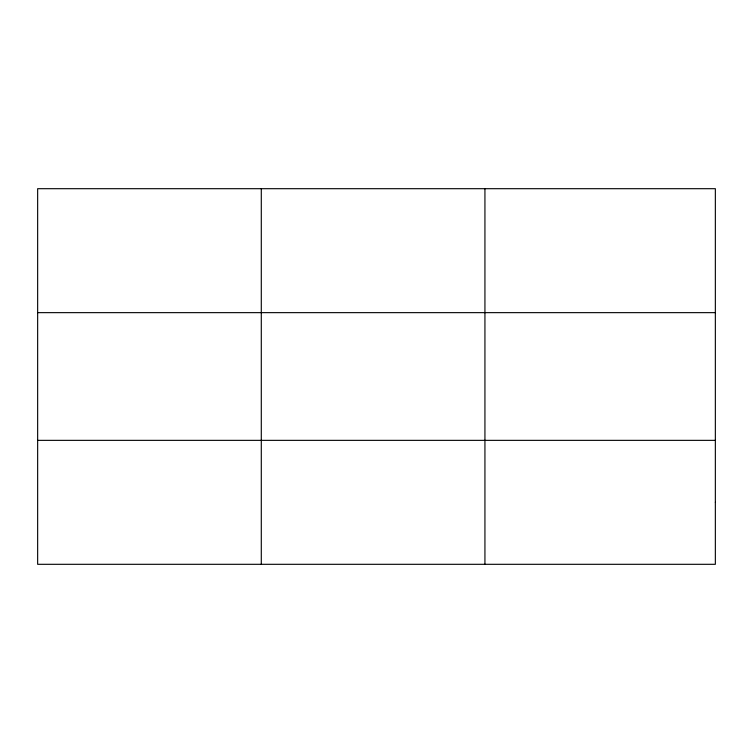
<?xml version="1.0" encoding="UTF-8"?>
<svg xmlns="http://www.w3.org/2000/svg" width="753" height="753" viewBox="0 0 753 753"><rect width="100%" height="100%" fill="white"/><g stroke="black" fill="none" stroke-linecap="round" stroke-linejoin="round"><path stroke-width="1.13" d="M261.291 564.308L261.291 188.692M484.932 564.308L484.932 188.692M37.65 312.646L715.35 312.646M37.65 440.354L715.35 440.354M715.35 502.326L715.35 564.308L37.65 564.308L37.65 188.692L715.35 188.692L715.35 502.326"/></g></svg>
